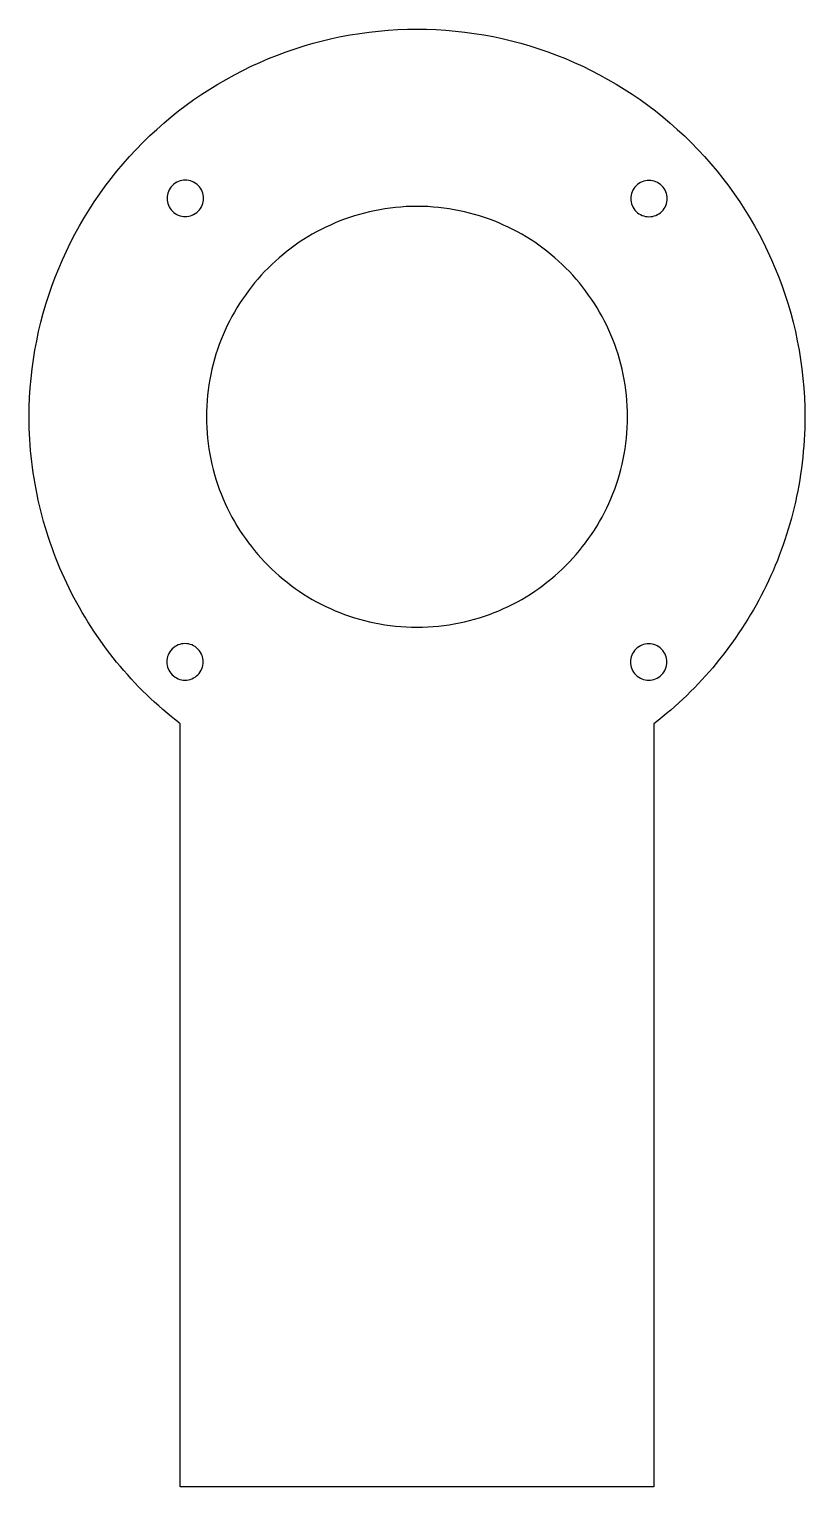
# Model space of a CAD drawing. Extents: x -47 to 47, y -78 to 98.
import ezdxf

# ---------------------------------------------------------------- set-up
doc = ezdxf.new("R2010")
doc.units = 0
doc.layers.add('LAYER_1', color=18, linetype='CONTINUOUS')

msp = doc.modelspace()

# ---------------------------------------------------------------- linework, layer by layer
at = {"layer": 'LAYER_1'}
msp.add_lwpolyline([(-28.57, -8.33), (-28.58, 14.17), (-29.11, 14.59), (-29.64, 15.01), (-30.15, 15.44), (-30.66, 15.88), (-31.17, 16.32), (-31.67, 16.77), (-32.16, 17.23), (-32.64, 17.69), (-33.12, 18.16), (-33.59, 18.64), (-34.05, 19.12), (-34.5, 19.61), (-34.95, 20.11), (-35.39, 20.61), (-35.82, 21.11), (-36.24, 21.62), (-36.66, 22.14), (-37.07, 22.67), (-37.47, 23.19), (-37.87, 23.73), (-38.25, 24.27), (-38.63, 24.81), (-39, 25.36), (-39.36, 25.92), (-39.72, 26.48), (-40.06, 27.04), (-40.4, 27.61), (-40.73, 28.19), (-41.05, 28.77), (-41.37, 29.35), (-41.67, 29.94), (-41.97, 30.53), (-42.26, 31.13), (-42.54, 31.73), (-42.81, 32.33), (-43.08, 32.94), (-43.33, 33.55), (-43.58, 34.17), (-43.82, 34.79), (-44.04, 35.41), (-44.26, 36.04), (-44.48, 36.67), (-44.68, 37.3), (-44.87, 37.94), (-45.06, 38.58), (-45.23, 39.23), (-45.4, 39.87), (-45.56, 40.52), (-45.71, 41.17), (-45.84, 41.83), (-45.97, 42.49), (-46.09, 43.14), (-46.21, 43.81), (-46.31, 44.47), (-46.4, 45.14), (-46.48, 45.81), (-46.56, 46.48), (-46.62, 47.15), (-46.67, 47.83), (-46.72, 48.5), (-46.75, 49.18), (-46.78, 49.86), (-46.79, 50.55), (-46.8, 51.23, -0.414214), (0, 98.03, -0.414214), (46.8, 51.23), (46.79, 50.52), (46.78, 49.82), (46.75, 49.12), (46.71, 48.42), (46.67, 47.72), (46.61, 47.03), (46.55, 46.34), (46.47, 45.66), (46.38, 44.97), (46.29, 44.29), (46.18, 43.61), (46.07, 42.94), (45.94, 42.27), (45.81, 41.6), (45.66, 40.94), (45.51, 40.28), (45.35, 39.62), (45.17, 38.97), (44.99, 38.32), (44.8, 37.67), (44.6, 37.03), (44.4, 36.39), (44.18, 35.76), (43.95, 35.13), (43.72, 34.5), (43.48, 33.88), (43.23, 33.27), (42.97, 32.65), (42.7, 32.05), (42.42, 31.44), (42.14, 30.84), (41.84, 30.25), (41.54, 29.66), (41.23, 29.08), (40.92, 28.5), (40.59, 27.92), (40.26, 27.35), (39.92, 26.79), (39.57, 26.23), (39.21, 25.68), (38.85, 25.13), (38.48, 24.59), (38.1, 24.05), (37.71, 23.52), (37.32, 22.99), (36.92, 22.47), (36.51, 21.96), (36.1, 21.45), (35.68, 20.94), (35.25, 20.45), (34.82, 19.96), (34.37, 19.47), (33.93, 18.99), (33.47, 18.52), (33.01, 18.06), (32.54, 17.6), (32.07, 17.15), (31.59, 16.7), (31.1, 16.26), (30.61, 15.83), (30.11, 15.4), (29.6, 14.98), (29.09, 14.57), (28.58, 14.17), (28.57, -8.33), (28.57, -77.95), (-28.57, -77.95), (-28.57, -8.33)], format="xyb", close=True, dxfattribs=at)
for points in [[(-26.41, 79.15), (-26.58, 79.3), (-26.76, 79.43), (-26.95, 79.54), (-27.14, 79.63), (-27.34, 79.7), (-27.55, 79.75), (-27.76, 79.78), (-27.97, 79.79), (-28.18, 79.78), (-28.39, 79.75), (-28.59, 79.7), (-28.79, 79.63), (-28.99, 79.54), (-29.18, 79.43), (-29.35, 79.3), (-29.52, 79.15), (-29.67, 78.98), (-29.8, 78.81), (-29.91, 78.62), (-30, 78.42), (-30.07, 78.22), (-30.12, 78.02), (-30.15, 77.81), (-30.16, 77.6), (-30.15, 77.39), (-30.12, 77.18), (-30.07, 76.97), (-30, 76.77), (-29.91, 76.58), (-29.8, 76.39), (-29.67, 76.21), (-29.52, 76.04), (-29.36, 75.89), (-29.18, 75.76), (-28.99, 75.65), (-28.8, 75.56), (-28.59, 75.49), (-28.39, 75.44), (-28.18, 75.41), (-27.97, 75.4), (-27.76, 75.41), (-27.55, 75.44), (-27.34, 75.49), (-27.14, 75.56), (-26.95, 75.65), (-26.76, 75.76), (-26.58, 75.89), (-26.41, 76.04), (-26.26, 76.21), (-26.13, 76.39), (-26.02, 76.57), (-25.93, 76.77), (-25.86, 76.97), (-25.81, 77.18), (-25.78, 77.39), (-25.77, 77.6), (-25.78, 77.81), (-25.81, 78.02), (-25.86, 78.22), (-25.93, 78.42), (-26.02, 78.62), (-26.13, 78.81), (-26.26, 78.98)], [(29.54, 79.13), (29.38, 79.28), (29.2, 79.41), (29.01, 79.52), (28.82, 79.61), (28.61, 79.68), (28.41, 79.73), (28.2, 79.76), (27.99, 79.77), (27.78, 79.76), (27.57, 79.73), (27.36, 79.68), (27.16, 79.61), (26.97, 79.52), (26.78, 79.41), (26.6, 79.28), (26.44, 79.13), (26.28, 78.96), (26.15, 78.79), (26.04, 78.6), (25.95, 78.4), (25.88, 78.2), (25.83, 78), (25.8, 77.79), (25.79, 77.58), (25.8, 77.37), (25.83, 77.16), (25.88, 76.95), (25.95, 76.75), (26.04, 76.56), (26.15, 76.37), (26.28, 76.19), (26.43, 76.02), (26.6, 75.87), (26.78, 75.74), (26.97, 75.63), (27.16, 75.54), (27.36, 75.47), (27.57, 75.42), (27.78, 75.39), (27.99, 75.38), (28.2, 75.39), (28.41, 75.42), (28.61, 75.47), (28.81, 75.54), (29.01, 75.63), (29.2, 75.74), (29.37, 75.87), (29.54, 76.02), (29.69, 76.19), (29.82, 76.37), (29.93, 76.55), (30.02, 76.75), (30.09, 76.95), (30.14, 77.16), (30.18, 77.37), (30.19, 77.58), (30.18, 77.79), (30.15, 78), (30.09, 78.2), (30.02, 78.4), (29.93, 78.6), (29.82, 78.79), (29.69, 78.96)], [(0, 76.63), (-0.66, 76.62), (-1.31, 76.6), (-1.95, 76.55), (-2.6, 76.5), (-3.24, 76.42), (-3.87, 76.34), (-4.5, 76.23), (-5.12, 76.11), (-5.74, 75.98), (-6.35, 75.83), (-6.95, 75.66), (-7.55, 75.49), (-8.15, 75.29), (-8.73, 75.09), (-9.31, 74.87), (-9.89, 74.63), (-10.45, 74.38), (-11.01, 74.12), (-11.56, 73.85), (-12.11, 73.56), (-12.64, 73.26), (-13.17, 72.95), (-13.69, 72.63), (-14.2, 72.29), (-14.7, 71.94), (-15.2, 71.58), (-15.68, 71.21), (-16.16, 70.83), (-16.62, 70.43), (-17.08, 70.03), (-17.52, 69.61), (-17.96, 69.19), (-18.39, 68.75), (-18.8, 68.31), (-19.21, 67.85), (-19.6, 67.39), (-19.98, 66.91), (-20.35, 66.43), (-20.71, 65.93), (-21.06, 65.43), (-21.4, 64.92), (-21.72, 64.4), (-22.03, 63.87), (-22.33, 63.34), (-22.62, 62.79), (-22.9, 62.24), (-23.16, 61.68), (-23.4, 61.12), (-23.64, 60.54), (-23.86, 59.96), (-24.07, 59.37), (-24.26, 58.78), (-24.44, 58.18), (-24.6, 57.58), (-24.75, 56.96), (-24.88, 56.35), (-25, 55.72), (-25.11, 55.1), (-25.2, 54.46), (-25.27, 53.83), (-25.33, 53.18), (-25.37, 52.54), (-25.39, 51.88), (-25.4, 51.23), (-25.39, 50.57), (-25.37, 49.92), (-25.33, 49.27), (-25.27, 48.63), (-25.2, 47.99), (-25.11, 47.36), (-25, 46.73), (-24.88, 46.11), (-24.75, 45.49), (-24.6, 44.88), (-24.44, 44.27), (-24.26, 43.68), (-24.07, 43.08), (-23.86, 42.5), (-23.64, 41.91), (-23.4, 41.34), (-23.16, 40.78), (-22.9, 40.22), (-22.62, 39.66), (-22.33, 39.12), (-22.03, 38.59), (-21.72, 38.06), (-21.4, 37.54), (-21.06, 37.03), (-20.71, 36.52), (-20.35, 36.03), (-19.98, 35.55), (-19.6, 35.07), (-19.21, 34.61), (-18.8, 34.15), (-18.39, 33.7), (-17.96, 33.27), (-17.52, 32.84), (-17.08, 32.43), (-16.62, 32.02), (-16.16, 31.63), (-15.68, 31.25), (-15.2, 30.87), (-14.7, 30.51), (-14.2, 30.17), (-13.69, 29.83), (-13.17, 29.51), (-12.64, 29.19), (-12.11, 28.89), (-11.56, 28.61), (-11.01, 28.33), (-10.45, 28.07), (-9.89, 27.82), (-9.31, 27.59), (-8.73, 27.37), (-8.15, 27.16), (-7.55, 26.97), (-6.95, 26.79), (-6.35, 26.63), (-5.74, 26.48), (-5.12, 26.34), (-4.5, 26.23), (-3.87, 26.12), (-3.24, 26.03), (-2.6, 25.96), (-1.95, 25.9), (-1.31, 25.86), (-0.66, 25.84), (0, 25.83), (0.66, 25.84), (1.31, 25.86), (1.95, 25.9), (2.6, 25.96), (3.24, 26.03), (3.87, 26.12), (4.5, 26.23), (5.12, 26.34), (5.74, 26.48), (6.35, 26.63), (6.95, 26.79), (7.55, 26.97), (8.15, 27.16), (8.73, 27.37), (9.31, 27.59), (9.89, 27.82), (10.45, 28.07), (11.01, 28.33), (11.56, 28.61), (12.11, 28.89), (12.64, 29.19), (13.17, 29.51), (13.69, 29.83), (14.2, 30.17), (14.7, 30.51), (15.2, 30.87), (15.68, 31.25), (16.16, 31.63), (16.62, 32.02), (17.08, 32.43), (17.52, 32.84), (17.96, 33.27), (18.39, 33.7), (18.8, 34.15), (19.21, 34.61), (19.6, 35.07), (19.98, 35.55), (20.35, 36.03), (20.71, 36.52), (21.06, 37.03), (21.4, 37.54), (21.72, 38.06), (22.03, 38.59), (22.33, 39.12), (22.62, 39.66), (22.9, 40.22), (23.16, 40.78), (23.4, 41.34), (23.64, 41.91), (23.86, 42.5), (24.07, 43.08), (24.26, 43.68), (24.44, 44.27), (24.6, 44.88), (24.75, 45.49), (24.88, 46.11), (25, 46.73), (25.11, 47.36), (25.2, 47.99), (25.27, 48.63), (25.33, 49.27), (25.37, 49.92), (25.39, 50.57), (25.4, 51.23), (25.39, 51.88), (25.37, 52.54), (25.33, 53.18), (25.27, 53.83), (25.2, 54.46), (25.11, 55.1), (25, 55.72), (24.88, 56.35), (24.75, 56.96), (24.6, 57.58), (24.44, 58.18), (24.26, 58.78), (24.07, 59.37), (23.86, 59.96), (23.64, 60.54), (23.4, 61.12), (23.16, 61.68), (22.9, 62.24), (22.62, 62.79), (22.33, 63.34), (22.03, 63.87), (21.72, 64.4), (21.4, 64.92), (21.06, 65.43), (20.71, 65.93), (20.35, 66.43), (19.98, 66.91), (19.6, 67.39), (19.21, 67.85), (18.8, 68.31), (18.39, 68.75), (17.96, 69.19), (17.52, 69.61), (17.08, 70.03), (16.62, 70.43), (16.16, 70.83), (15.68, 71.21), (15.2, 71.58), (14.7, 71.94), (14.2, 72.29), (13.69, 72.63), (13.17, 72.95), (12.64, 73.26), (12.11, 73.56), (11.56, 73.85), (11.01, 74.12), (10.45, 74.38), (9.89, 74.63), (9.31, 74.87), (8.73, 75.09), (8.15, 75.29), (7.55, 75.49), (6.95, 75.66), (6.35, 75.83), (5.74, 75.98), (5.12, 76.11), (4.5, 76.23), (3.87, 76.34), (3.24, 76.42), (2.6, 76.5), (1.95, 76.55), (1.31, 76.6), (0.66, 76.62)], [(-26.43, 23.19), (-26.6, 23.35), (-26.78, 23.48), (-26.97, 23.59), (-27.16, 23.68), (-27.36, 23.75), (-27.57, 23.8), (-27.78, 23.83), (-27.99, 23.84), (-28.2, 23.83), (-28.41, 23.8), (-28.61, 23.75), (-28.81, 23.68), (-29.01, 23.59), (-29.2, 23.48), (-29.37, 23.35), (-29.54, 23.2), (-29.69, 23.03), (-29.82, 22.85), (-29.93, 22.66), (-30.02, 22.47), (-30.09, 22.27), (-30.14, 22.06), (-30.18, 21.85), (-30.19, 21.64), (-30.18, 21.43), (-30.15, 21.22), (-30.09, 21.02), (-30.02, 20.82), (-29.93, 20.62), (-29.82, 20.43), (-29.69, 20.26), (-29.54, 20.09), (-29.38, 19.94), (-29.2, 19.81), (-29.01, 19.7), (-28.82, 19.61), (-28.61, 19.53), (-28.41, 19.48), (-28.2, 19.45), (-27.99, 19.44), (-27.78, 19.45), (-27.57, 19.48), (-27.36, 19.53), (-27.16, 19.6), (-26.97, 19.7), (-26.78, 19.81), (-26.6, 19.94), (-26.44, 20.09), (-26.28, 20.25), (-26.15, 20.43), (-26.04, 20.62), (-25.95, 20.81), (-25.88, 21.02), (-25.83, 21.22), (-25.8, 21.43), (-25.79, 21.64), (-25.8, 21.85), (-25.83, 22.06), (-25.88, 22.27), (-25.95, 22.47), (-26.04, 22.66), (-26.15, 22.85), (-26.28, 23.03)], [(29.52, 23.17), (29.36, 23.32), (29.18, 23.46), (28.99, 23.57), (28.8, 23.66), (28.59, 23.73), (28.39, 23.78), (28.18, 23.81), (27.97, 23.82), (27.76, 23.81), (27.55, 23.78), (27.34, 23.73), (27.14, 23.66), (26.95, 23.57), (26.76, 23.46), (26.58, 23.33), (26.41, 23.18), (26.26, 23.01), (26.13, 22.83), (26.02, 22.64), (25.93, 22.45), (25.86, 22.25), (25.81, 22.04), (25.78, 21.83), (25.77, 21.62), (25.78, 21.41), (25.81, 21.2), (25.86, 21), (25.93, 20.8), (26.02, 20.6), (26.13, 20.41), (26.26, 20.23), (26.41, 20.07), (26.58, 19.92), (26.76, 19.79), (26.95, 19.68), (27.14, 19.59), (27.34, 19.51), (27.55, 19.46), (27.76, 19.43), (27.97, 19.42), (28.18, 19.43), (28.39, 19.46), (28.59, 19.51), (28.79, 19.58), (28.99, 19.67), (29.18, 19.79), (29.35, 19.92), (29.52, 20.07), (29.67, 20.23), (29.8, 20.41), (29.91, 20.6), (30, 20.79), (30.07, 20.99), (30.12, 21.2), (30.15, 21.41), (30.16, 21.62), (30.15, 21.83), (30.12, 22.04), (30.07, 22.25), (30, 22.45), (29.91, 22.64), (29.8, 22.83), (29.67, 23.01)]]:
    msp.add_lwpolyline(points, close=True, dxfattribs=at)

doc.saveas('drawing.dxf')
